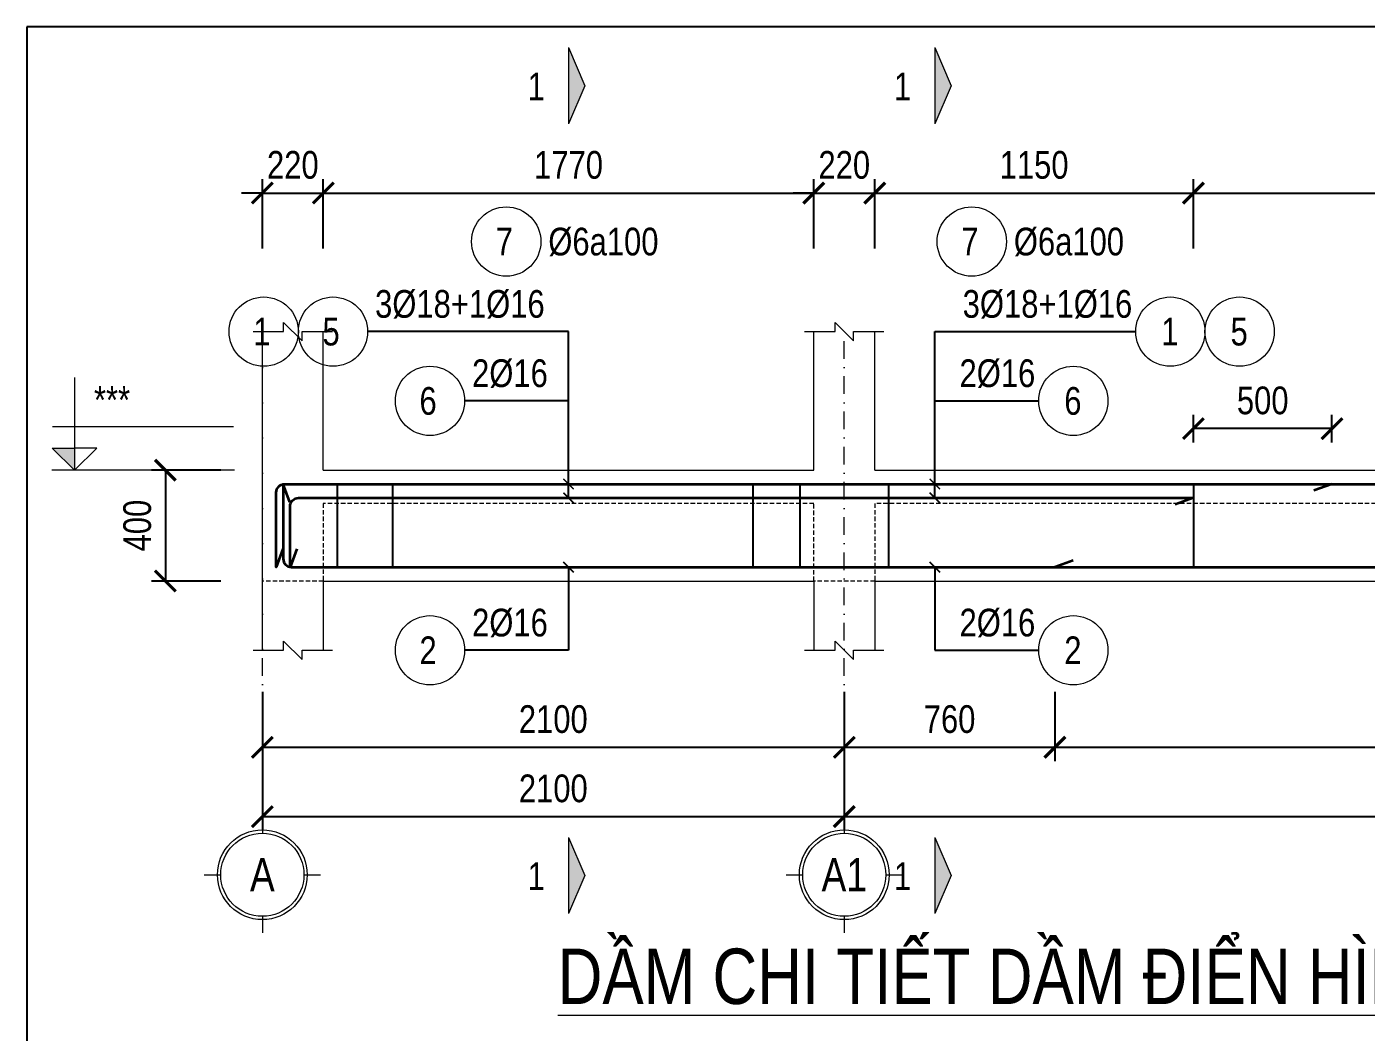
# Model space of a CAD drawing. Extents: x -165145 to 691808, y -202842 to 311040.
# Drawn here: x 309561 to 314395, y -80783 to -77154 of the extents above; entities that cross this region are included whole.
import ezdxf
from ezdxf.enums import TextEntityAlignment as Align

# ---------------------------------------------------------------- set-up
doc = ezdxf.new("R2010")
doc.units = 0
doc.header["$LTSCALE"] = 10
doc.header["$MEASUREMENT"] = 0
doc.linetypes.add('DASHDOT2', pattern=[12.7, 6.35, -3.175, 0, -3.175])
doc.linetypes.add('HIDDEN', pattern=[2.3807, 1.587, -0.7937])
doc.layers.get('0').update_dxf_attribs({"linetype": 'CONTINUOUS'})
doc.layers.get('Defpoints').update_dxf_attribs({"color": 5, "linetype": 'CONTINUOUS'})
for name, color, linetype, lineweight in [('DCE_BaoBeTong', 4, 'CONTINUOUS', 18), ('DCE_Block', 8, 'CONTINUOUS', 9), ('DCE_Dim', 254, 'CONTINUOUS', 9), ('DCE_MCZiCZac', 144, 'CONTINUOUS', 13), ('DCE_NetKhuat', 9, 'HIDDEN', 5), ('Dce_text', 7, 'CONTINUOUS', 13), ('DCE_ThepChu', 1, 'CONTINUOUS', 35), ('DCE_ThepDai', 220, 'CONTINUOUS', 25), ('DCE_Truc', 8, 'DASHDOT2', 13)]:
    doc.layers.add(name, color=color, linetype=linetype, lineweight=lineweight)
doc.styles.add('Dce_Text', font='arial.ttf', dxfattribs={"width": 0.8})
doc.dimstyles.new('Dce_208MV', dxfattribs={"dimscale": 25, "dimtxt": 2.5, "dimasz": 1.5, "dimexe": 1, "dimexo": 2, "dimgap": 1, "dimtad": 1, "dimdec": 0, "dimrnd": 5, "dimtxsty": 'Dce_Text', "dimblk": 'ARCHTICK', "dimcen": 2.5, "dimclrd": 8, "dimclre": 8, "dimclrt": 3, "dimadec": 0, "dimazin": 0, "dimtfac": 1, "dimtdec": 0, "dimtix": 1, "dimtmove": 2, "dimatfit": 3, "dimldrblk": 'ARCHTICK', "dimfxl": 1, "dimarcsym": 0})
doc.dimstyles.new('Dce_50MV', dxfattribs={"dimscale": 50, "dimtxt": 2, "dimasz": 1.5, "dimexe": 1, "dimexo": 2, "dimgap": 1, "dimtad": 1, "dimdec": 0, "dimtxsty": 'Dce_Text', "dimblk": 'ARCHTICK', "dimcen": 2.5, "dimclrd": 8, "dimclre": 8, "dimclrt": 3, "dimadec": 0, "dimazin": 0, "dimtfac": 1, "dimtdec": 0, "dimtix": 1, "dimtmove": 2, "dimatfit": 3, "dimldrblk": 'ARCHTICK', "dimfxl": 4, "dimfxlon": 1, "dimarcsym": 0})

# ---------------------------------------------------------------- blocks, each defined once
blk = doc.blocks.new('Dce_KhTenDam')
at = {"color": 255, "linetype": 'ByBlock', "lineweight": -2, "style": 'Dce_Text', "width": 0.8}
blk.add_attdef('TENDAM', text='', height=2, dxfattribs=at).set_placement((0, 0.735), align=Align.CENTER)
at = {"color": 11, "lineweight": 25, "style": 'Dce_Text', "width": 0.8}
blk.add_attdef('TL', text='', height=1, dxfattribs=at).set_placement((0, -1.999), align=Align.CENTER)
blk = doc.blocks.new('Dce_CaoTrinh')
blk.add_hatch(color=256).paths.add_polyline_path([(-11.561, 1.597), (-13.173, 1.597), (-11.561, 0)])
at = {"ltscale": 50}
h = blk.add_hatch(dxfattribs=at)
h.set_pattern_fill('ANSI31', color=8, scale=1.406251, style=0)
h.set_pattern_definition([(45, (-11.5613, 0), (-3.157, 3.157), [])])
h.paths.add_polyline_path([(-11.561, 1.597), (-11.561, 0), (-9.949, 1.597)])
at = {"color": 8, "ltscale": 50}
for p, q in [((-13.154, 3.141), (-0.092, 3.141)), ((0, 0), (-13.2, 0))]:
    blk.add_line(p, q, dxfattribs=at)
for points in [[(-11.561, 6.695), (-11.561, 0)], [(-11.561, 0), (-13.173, 1.597), (-11.561, 1.597)], [(-11.561, 0), (-9.949, 1.597), (-11.561, 1.597)]]:
    blk.add_lwpolyline(points, dxfattribs=at)
at = {"color": 3, "style": 'Dce_Text', "width": 0.8}
blk.add_attdef('CT', (-10.152, 4.068), '', height=2, dxfattribs=at)
blk = doc.blocks.new('Dce_KhTenTruc')
at = {"layer": 'DCE_Block'}
blk.add_circle((0, -3.5), 2.7, dxfattribs=at)
at = {"layer": 'DCE_Block', "color": 3}
blk.add_circle((0, -3.5), 2.5, dxfattribs=at)
at = {"layer": 'DCE_Truc'}
for p, q in [((0, 0), (0, -1)), ((-3.5, -3.5), (-2.5, -3.5)), ((2.5, -3.5), (3.5, -3.5)), ((0, -6), (0, -7))]:
    blk.add_line(p, q, dxfattribs=at)
at = {"layer": 'Dce_text', "color": 2, "style": 'Dce_Text', "width": 0.8}
blk.add_attdef('TRUC', text='', height=2, dxfattribs=at).set_placement((0, -4.5), align=Align.CENTER)
blk = doc.blocks.new('_ArchTick')
at = {"color": 0, "linetype": 'ByBlock', "const_width": 0.15}
blk.add_lwpolyline([(-0.5, -0.5), (0.5, 0.5)], dxfattribs=at)
blk = doc.blocks.new('*D2298')
at = {"layer": 'DCE_Dim', "color": 8, "lineweight": -2, "transparency": 16777216}
for p, q in [((313771.2, -78654.4), (313771.2, -78554.4)), ((314271.2, -78654.4), (314271.2, -78554.4)), ((314271.2, -78604.4), (313771.2, -78604.4))]:
    blk.add_line(p, q, dxfattribs=at)
at = {"layer": 'Defpoints', "color": 0, "transparency": 16777216}
for p in [(313771.2, -78604.4), (313771.2, -78754.4), (314271.2, -78754.4)]:
    blk.add_point(p, dxfattribs=at)
at = {"layer": 'DCE_Dim', "color": 8, "lineweight": -2, "transparency": 16777216, "xscale": 75, "yscale": 75, "zscale": 75, "rotation": 180}
blk.add_blockref('_ArchTick', (313771.2, -78604.4), dxfattribs=at)
at = {"layer": 'DCE_Dim', "color": 8, "lineweight": -2, "transparency": 16777216, "xscale": 75, "yscale": 75, "zscale": 75}
blk.add_blockref('_ArchTick', (314271.2, -78604.4), dxfattribs=at)
at = {"layer": 'DCE_Dim', "color": 3, "transparency": 16777216, "insert": (314021.2, -78503.3), "char_height": 100, "attachment_point": 5, "style": 'Dce_Text'}
blk.add_mtext('500', dxfattribs=at)
blk = doc.blocks.new('*D2299')
at = {"layer": 'DCE_Dim', "color": 8, "lineweight": -2, "transparency": 16777216}
for p, q in [((310261.2, -78754.4), (310011.2, -78754.4)), ((310061.2, -78754.4), (310061.2, -79154.4)), ((310261.2, -79154.4), (310011.2, -79154.4))]:
    blk.add_line(p, q, dxfattribs=at)
at = {"layer": 'Defpoints', "color": 0, "transparency": 16777216}
for p in [(310411.2, -78754.4), (310061.2, -79154.4), (310411.2, -79154.4)]:
    blk.add_point(p, dxfattribs=at)
at = {"layer": 'DCE_Dim', "color": 8, "lineweight": -2, "transparency": 16777216, "xscale": 75, "yscale": 75, "zscale": 75}
for p, rotation in [((310061.2, -78754.4), 90), ((310061.2, -79154.4), 270)]:
    blk.add_blockref('_ArchTick', p, dxfattribs=dict(at, rotation=rotation))
at = {"layer": 'DCE_Dim', "color": 3, "transparency": 16777216, "insert": (309960.1, -78954.4), "char_height": 100, "attachment_point": 5, "rotation": 90, "style": 'Dce_Text'}
blk.add_mtext('400', dxfattribs=at)
blk = doc.blocks.new('*D2300')
at = {"layer": 'DCE_Dim', "color": 8, "lineweight": -2, "transparency": 16777216}
for p, q in [((310411.2, -79804.4), (310411.2, -80054.4)), ((312511.2, -79804.4), (312511.2, -80054.4)), ((310411.2, -80004.4), (312511.2, -80004.4))]:
    blk.add_line(p, q, dxfattribs=at)
at = {"layer": 'Defpoints', "color": 0, "transparency": 16777216}
for p in [(310411.2, -79404.4), (312511.2, -79404.4), (312511.2, -80004.4)]:
    blk.add_point(p, dxfattribs=at)
at = {"layer": 'DCE_Dim', "color": 8, "lineweight": -2, "transparency": 16777216, "xscale": 75, "yscale": 75, "zscale": 75, "rotation": 180}
blk.add_blockref('_ArchTick', (310411.2, -80004.4), dxfattribs=at)
at = {"layer": 'DCE_Dim', "color": 8, "lineweight": -2, "transparency": 16777216, "xscale": 75, "yscale": 75, "zscale": 75}
blk.add_blockref('_ArchTick', (312511.2, -80004.4), dxfattribs=at)
at = {"layer": 'DCE_Dim', "color": 3, "transparency": 16777216, "insert": (311461.2, -79903.3), "char_height": 100, "attachment_point": 5, "style": 'Dce_Text'}
blk.add_mtext('2100', dxfattribs=at)
blk = doc.blocks.new('*D2301')
at = {"layer": 'DCE_Dim', "color": 8, "lineweight": -2, "transparency": 16777216}
for p, q in [((310411.2, -79554.4), (310411.2, -79804.4)), ((312511.2, -79554.4), (312511.2, -79804.4)), ((310411.2, -79754.4), (312511.2, -79754.4))]:
    blk.add_line(p, q, dxfattribs=at)
at = {"layer": 'Defpoints', "color": 0, "transparency": 16777216}
for p in [(310411.2, -79404.4), (312511.2, -79404.4), (312511.2, -79754.4)]:
    blk.add_point(p, dxfattribs=at)
at = {"layer": 'DCE_Dim', "color": 8, "lineweight": -2, "transparency": 16777216, "xscale": 75, "yscale": 75, "zscale": 75, "rotation": 180}
blk.add_blockref('_ArchTick', (310411.2, -79754.4), dxfattribs=at)
at = {"layer": 'DCE_Dim', "color": 8, "lineweight": -2, "transparency": 16777216, "xscale": 75, "yscale": 75, "zscale": 75}
blk.add_blockref('_ArchTick', (312511.2, -79754.4), dxfattribs=at)
at = {"layer": 'DCE_Dim', "color": 3, "transparency": 16777216, "insert": (311461.2, -79653.3), "char_height": 100, "attachment_point": 5, "style": 'Dce_Text'}
blk.add_mtext('2100', dxfattribs=at)
blk = doc.blocks.new('*D2302')
at = {"layer": 'DCE_Dim', "color": 8, "lineweight": -2, "transparency": 16777216}
for p, q in [((312511.2, -79804.4), (312511.2, -80054.4)), ((317411.2, -79804.4), (317411.2, -80054.4)), ((312511.2, -80004.4), (317411.2, -80004.4))]:
    blk.add_line(p, q, dxfattribs=at)
at = {"layer": 'Defpoints', "color": 0, "transparency": 16777216}
for p in [(312511.2, -79404.4), (317411.2, -79404.4), (317411.2, -80004.4)]:
    blk.add_point(p, dxfattribs=at)
at = {"layer": 'DCE_Dim', "color": 8, "lineweight": -2, "transparency": 16777216, "xscale": 75, "yscale": 75, "zscale": 75, "rotation": 180}
blk.add_blockref('_ArchTick', (312511.2, -80004.4), dxfattribs=at)
at = {"layer": 'DCE_Dim', "color": 8, "lineweight": -2, "transparency": 16777216, "xscale": 75, "yscale": 75, "zscale": 75}
blk.add_blockref('_ArchTick', (317411.2, -80004.4), dxfattribs=at)
at = {"layer": 'DCE_Dim', "color": 3, "transparency": 16777216, "insert": (314961.2, -79903.3), "char_height": 100, "attachment_point": 5, "style": 'Dce_Text'}
blk.add_mtext('4900', dxfattribs=at)
blk = doc.blocks.new('*D2303')
at = {"layer": 'DCE_Dim', "color": 8, "lineweight": -2, "transparency": 16777216}
for p, q in [((312511.2, -79554.4), (312511.2, -79804.4)), ((313271.2, -79554.4), (313271.2, -79804.4)), ((312511.2, -79754.4), (313271.2, -79754.4))]:
    blk.add_line(p, q, dxfattribs=at)
at = {"layer": 'Defpoints', "color": 0, "transparency": 16777216}
for p in [(312511.2, -79404.4), (313271.2, -79404.4), (313271.2, -79754.4)]:
    blk.add_point(p, dxfattribs=at)
at = {"layer": 'DCE_Dim', "color": 8, "lineweight": -2, "transparency": 16777216, "xscale": 75, "yscale": 75, "zscale": 75, "rotation": 180}
blk.add_blockref('_ArchTick', (312511.2, -79754.4), dxfattribs=at)
at = {"layer": 'DCE_Dim', "color": 8, "lineweight": -2, "transparency": 16777216, "xscale": 75, "yscale": 75, "zscale": 75}
blk.add_blockref('_ArchTick', (313271.2, -79754.4), dxfattribs=at)
at = {"layer": 'DCE_Dim', "color": 3, "transparency": 16777216, "insert": (312891.2, -79653.3), "char_height": 100, "attachment_point": 5, "style": 'Dce_Text'}
blk.add_mtext('760', dxfattribs=at)
blk = doc.blocks.new('*D2304')
at = {"layer": 'DCE_Dim', "color": 8, "lineweight": -2, "transparency": 16777216}
for p, q in [((313271.2, -79554.4), (313271.2, -79804.4)), ((316541.2, -79554.4), (316541.2, -79804.4)), ((313271.2, -79754.4), (316541.2, -79754.4))]:
    blk.add_line(p, q, dxfattribs=at)
at = {"layer": 'Defpoints', "color": 0, "transparency": 16777216}
for p in [(313271.2, -79404.4), (316541.2, -79404.4), (316541.2, -79754.4)]:
    blk.add_point(p, dxfattribs=at)
at = {"layer": 'DCE_Dim', "color": 8, "lineweight": -2, "transparency": 16777216, "xscale": 75, "yscale": 75, "zscale": 75, "rotation": 180}
blk.add_blockref('_ArchTick', (313271.2, -79754.4), dxfattribs=at)
at = {"layer": 'DCE_Dim', "color": 8, "lineweight": -2, "transparency": 16777216, "xscale": 75, "yscale": 75, "zscale": 75}
blk.add_blockref('_ArchTick', (316541.2, -79754.4), dxfattribs=at)
at = {"layer": 'DCE_Dim', "color": 3, "transparency": 16777216, "insert": (314906.2, -79653.3), "char_height": 100, "attachment_point": 5, "style": 'Dce_Text'}
blk.add_mtext('3270', dxfattribs=at)
blk = doc.blocks.new('*D2306')
at = {"layer": 'DCE_Dim', "color": 8, "lineweight": -2, "transparency": 16777216}
for p, q in [((310411.2, -77954.4), (310411.2, -77704.4)), ((310631.2, -77954.4), (310631.2, -77704.4)), ((310411.2, -77754.4), (310336.2, -77754.4)), ((310411.2, -77754.4), (310631.2, -77754.4)), ((310631.2, -77754.4), (310706.2, -77754.4))]:
    blk.add_line(p, q, dxfattribs=at)
at = {"layer": 'Defpoints', "color": 0, "transparency": 16777216}
for p in [(310631.2, -77754.4), (310411.2, -78254.4), (310631.2, -78254.4)]:
    blk.add_point(p, dxfattribs=at)
at = {"layer": 'DCE_Dim', "color": 8, "lineweight": -2, "transparency": 16777216, "xscale": 75, "yscale": 75, "zscale": 75}
blk.add_blockref('_ArchTick', (310411.2, -77754.4), dxfattribs=at)
at = {"layer": 'DCE_Dim', "color": 8, "lineweight": -2, "transparency": 16777216, "xscale": 75, "yscale": 75, "zscale": 75, "rotation": 180}
blk.add_blockref('_ArchTick', (310631.2, -77754.4), dxfattribs=at)
at = {"layer": 'DCE_Dim', "color": 3, "transparency": 16777216, "insert": (310521.2, -77653.3), "char_height": 100, "attachment_point": 5, "style": 'Dce_Text'}
blk.add_mtext('220', dxfattribs=at)
blk = doc.blocks.new('*D2307')
at = {"layer": 'DCE_Dim', "color": 8, "lineweight": -2, "transparency": 16777216}
for p, q in [((310631.2, -77954.4), (310631.2, -77704.4)), ((312401.2, -77954.4), (312401.2, -77704.4)), ((310631.2, -77754.4), (312401.2, -77754.4))]:
    blk.add_line(p, q, dxfattribs=at)
at = {"layer": 'Defpoints', "color": 0, "transparency": 16777216}
for p in [(312401.2, -77754.4), (310631.2, -78254.4), (312401.2, -78254.4)]:
    blk.add_point(p, dxfattribs=at)
at = {"layer": 'DCE_Dim', "color": 8, "lineweight": -2, "transparency": 16777216, "xscale": 75, "yscale": 75, "zscale": 75, "rotation": 180}
blk.add_blockref('_ArchTick', (310631.2, -77754.4), dxfattribs=at)
at = {"layer": 'DCE_Dim', "color": 8, "lineweight": -2, "transparency": 16777216, "xscale": 75, "yscale": 75, "zscale": 75}
blk.add_blockref('_ArchTick', (312401.2, -77754.4), dxfattribs=at)
at = {"layer": 'DCE_Dim', "color": 3, "transparency": 16777216, "insert": (311516.2, -77653.3), "char_height": 100, "attachment_point": 5, "style": 'Dce_Text'}
blk.add_mtext('1770', dxfattribs=at)
blk = doc.blocks.new('Dce_KhtThepDai')
blk.add_circle((-4.497, -3.5), 2.5)
at = {"color": 11, "style": 'Dce_Text', "width": 0.8}
blk.add_attdef('SH', text='', height=2, dxfattribs=at).set_placement((-4.635, -4.5), align=Align.CENTER)
at = {"color": 3, "style": 'Dce_Text', "width": 0.8}
blk.add_attdef('DKVAKC', (-1.461, -4.5), '', height=2, dxfattribs=at)
blk = doc.blocks.new('*D2308')
at = {"layer": 'DCE_Dim', "color": 8, "lineweight": -2, "transparency": 16777216}
for p, q in [((312401.2, -77954.4), (312401.2, -77704.4)), ((312621.2, -77954.4), (312621.2, -77704.4)), ((312401.2, -77754.4), (312326.2, -77754.4)), ((312401.2, -77754.4), (312621.2, -77754.4)), ((312621.2, -77754.4), (312696.2, -77754.4))]:
    blk.add_line(p, q, dxfattribs=at)
at = {"layer": 'Defpoints', "color": 0, "transparency": 16777216}
for p in [(312621.2, -77754.4), (312401.2, -78254.4), (312621.2, -78254.4)]:
    blk.add_point(p, dxfattribs=at)
at = {"layer": 'DCE_Dim', "color": 8, "lineweight": -2, "transparency": 16777216, "xscale": 75, "yscale": 75, "zscale": 75}
blk.add_blockref('_ArchTick', (312401.2, -77754.4), dxfattribs=at)
at = {"layer": 'DCE_Dim', "color": 8, "lineweight": -2, "transparency": 16777216, "xscale": 75, "yscale": 75, "zscale": 75, "rotation": 180}
blk.add_blockref('_ArchTick', (312621.2, -77754.4), dxfattribs=at)
at = {"layer": 'DCE_Dim', "color": 3, "transparency": 16777216, "insert": (312511.2, -77653.3), "char_height": 100, "attachment_point": 5, "style": 'Dce_Text'}
blk.add_mtext('220', dxfattribs=at)
blk = doc.blocks.new('*D2309')
at = {"layer": 'DCE_Dim', "color": 8, "lineweight": -2, "transparency": 16777216}
for p, q in [((312621.2, -77954.4), (312621.2, -77704.4)), ((313771.2, -77954.4), (313771.2, -77704.4)), ((312621.2, -77754.4), (313771.2, -77754.4))]:
    blk.add_line(p, q, dxfattribs=at)
at = {"layer": 'Defpoints', "color": 0, "transparency": 16777216}
for p in [(313771.2, -77754.4), (312621.2, -78254.4), (313771.2, -78254.4)]:
    blk.add_point(p, dxfattribs=at)
at = {"layer": 'DCE_Dim', "color": 8, "lineweight": -2, "transparency": 16777216, "xscale": 75, "yscale": 75, "zscale": 75, "rotation": 180}
blk.add_blockref('_ArchTick', (312621.2, -77754.4), dxfattribs=at)
at = {"layer": 'DCE_Dim', "color": 8, "lineweight": -2, "transparency": 16777216, "xscale": 75, "yscale": 75, "zscale": 75}
blk.add_blockref('_ArchTick', (313771.2, -77754.4), dxfattribs=at)
at = {"layer": 'DCE_Dim', "color": 3, "transparency": 16777216, "insert": (313196.2, -77653.3), "char_height": 100, "attachment_point": 5, "style": 'Dce_Text'}
blk.add_mtext('1150', dxfattribs=at)
blk = doc.blocks.new('*D2310')
at = {"layer": 'DCE_Dim', "color": 8, "lineweight": -2, "transparency": 16777216}
for p, q in [((313771.2, -77954.4), (313771.2, -77704.4)), ((316041.2, -77954.4), (316041.2, -77704.4)), ((313771.2, -77754.4), (316041.2, -77754.4))]:
    blk.add_line(p, q, dxfattribs=at)
at = {"layer": 'Defpoints', "color": 0, "transparency": 16777216}
for p in [(316041.2, -77754.4), (313771.2, -78254.4), (316041.2, -78254.4)]:
    blk.add_point(p, dxfattribs=at)
at = {"layer": 'DCE_Dim', "color": 8, "lineweight": -2, "transparency": 16777216, "xscale": 75, "yscale": 75, "zscale": 75, "rotation": 180}
blk.add_blockref('_ArchTick', (313771.2, -77754.4), dxfattribs=at)
at = {"layer": 'DCE_Dim', "color": 8, "lineweight": -2, "transparency": 16777216, "xscale": 75, "yscale": 75, "zscale": 75}
blk.add_blockref('_ArchTick', (316041.2, -77754.4), dxfattribs=at)
at = {"layer": 'DCE_Dim', "color": 3, "transparency": 16777216, "insert": (314906.2, -77653.3), "char_height": 100, "attachment_point": 5, "style": 'Dce_Text'}
blk.add_mtext('2270', dxfattribs=at)
blk = doc.blocks.new('DCE_MatCatA')
blk.add_hatch(color=3).paths.add_polyline_path([(0, 5.5), (0, 0), (1.179, 2.75)])
at = {"color": 3}
for p, q in [((0, 5.5), (0, 0)), ((0, 5.5), (1.179, 2.75)), ((1.179, 2.75), (0, 0))]:
    blk.add_line(p, q, dxfattribs=at)
at = {"color": 11, "style": 'Dce_Text', "width": 0.8}
blk.add_attdef('1', text='', height=2, dxfattribs=at).set_placement((-2.332, 1.699), align=Align.CENTER)
blk = doc.blocks.new('Dce_KhtThepLop1Trai')
for centre in [(-7.5, 0), (-2.5, 0)]:
    blk.add_circle(centre, 2.5)
at = {"color": 3, "style": 'Dce_Text', "width": 0.8}
blk.add_attdef('DKVAKC', (0.537, 1), '', height=2, dxfattribs=at)
at = {"color": 11, "style": 'Dce_Text', "width": 0.8}
for tag, p in [('SH', (-7.638, -1)), ('SH2', (-2.638, -1))]:
    blk.add_attdef(tag, text='', height=2, dxfattribs=at).set_placement(p, align=Align.CENTER)
blk = doc.blocks.new('Dce_KhtMcThepChu')
blk.add_circle((-2.5, 0), 2.5)
at = {"color": 3, "style": 'Dce_Text', "width": 0.8}
blk.add_attdef('DKVAKC', (0.537, 1), '', height=2, dxfattribs=at)
at = {"color": 11, "style": 'Dce_Text', "width": 0.8}
blk.add_attdef('SH', text='', height=2, dxfattribs=at).set_placement((-2.638, -1), align=Align.CENTER)
blk = doc.blocks.new('Dce_KhtThepLop1Phai')
for centre in [(2.5, 0), (7.5, 0)]:
    blk.add_circle(centre, 2.5)
at = {"color": 3, "style": 'Dce_Text', "width": 0.8}
blk.add_attdef('DKVAKC', text='', height=2, dxfattribs=at).set_placement((-0.248, 1), align=Align.RIGHT)
at = {"color": 11, "style": 'Dce_Text', "width": 0.8}
for tag, p in [('SH', (2.466, -1)), ('SH2', (7.466, -1))]:
    blk.add_attdef(tag, text='', height=2, dxfattribs=at).set_placement(p, align=Align.CENTER)
blk = doc.blocks.new('Dce_KhtMcThepTangCuong')
blk.add_circle((2.5, 0), 2.5)
at = {"color": 3, "style": 'Dce_Text', "width": 0.8}
blk.add_attdef('DKVAKC', text='', height=2, dxfattribs=at).set_placement((-0.248, 1), align=Align.RIGHT)
at = {"color": 11, "style": 'Dce_Text', "width": 0.8}
blk.add_attdef('SH', text='', height=2, dxfattribs=at).set_placement((2.466, -1), align=Align.CENTER)

msp = doc.modelspace()

# ---------------------------------------------------------------- linework, layer by layer
at = {"layer": 'DCE_BaoBeTong'}
for points in [[(310411.183, -79404.38945), (310411.183, -78254.38945)], [(310631.183, -78754.38945), (310631.183, -78254.38945)], [(312401.183, -78754.38945), (312401.183, -78254.38945)], [(312621.183, -78754.38945), (312621.183, -78254.38945)], [(310631.183, -78754.38945), (312401.183, -78754.38945)], [(312621.183, -78754.38945), (317191.183, -78754.38945)], [(310631.183, -79154.38945), (312401.183, -79154.38945)], [(310631.183, -79154.38945), (310631.183, -79404.38945)], [(312401.183, -79154.38945), (312401.183, -79404.38945)], [(312621.183, -79154.38945), (317191.183, -79154.38945)], [(312621.183, -79154.38945), (312621.183, -79404.38945)]]:
    msp.add_lwpolyline(points, dxfattribs=at)
at = {"layer": 'DCE_MCZiCZac'}
for points in [[(310377.84966, -78254.38945), (310487.84966, -78254.38945), (310487.84966, -78221.05612), (310554.51633, -78287.72278), (310554.51633, -78254.38945), (310664.51633, -78254.38945)], [(312367.84966, -78254.38945), (312477.84966, -78254.38945), (312477.84966, -78221.05612), (312544.51633, -78287.72278), (312544.51633, -78254.38945), (312654.51633, -78254.38945)], [(310377.84966, -79404.38945), (310487.84966, -79404.38945), (310487.84966, -79371.05612), (310554.51633, -79437.72278), (310554.51633, -79404.38945), (310664.51633, -79404.38945)], [(312367.84966, -79404.38945), (312477.84966, -79404.38945), (312477.84966, -79371.05612), (312544.51633, -79437.72278), (312544.51633, -79404.38945), (312654.51633, -79404.38945)]]:
    msp.add_lwpolyline(points, dxfattribs=at)
at = {"layer": 'DCE_NetKhuat'}
msp.add_lwpolyline([(317411.183, -78874.38945), (317411.183, -79154.38945), (317191.183, -79154.38945), (317191.183, -78874.38945), (312621.183, -78874.38945), (312621.183, -79154.38945), (312401.183, -79154.38945), (312401.183, -78874.38945), (310631.183, -78874.38945), (310631.183, -79154.38945), (310411.183, -79154.38945), (310411.183, -78874.38945)], dxfattribs=at)
at = {"layer": 'DCE_ThepChu'}
for points in [[(310485.12441, -79038.61097), (310461.183, -79104.38945), (310461.183, -78834.38945, -0.3926990817), (310491.183, -78804.38945), (317331.183, -78804.38945, -0.3926990817), (317361.183, -78834.38945), (317361.183, -79104.38945), (317337.24159, -79038.61097)], [(310485.12441, -79038.61097), (310461.183, -79104.38945), (310461.183, -78834.38945, -0.3926990817), (310491.183, -78804.38945), (314271.183, -78804.38945), (314205.40451, -78828.33086)], [(310510.12441, -78870.16793), (310486.183, -78804.38945), (310486.183, -79074.38945, 0.3926990817), (310516.183, -79104.38945), (317306.183, -79104.38945, 0.3926990817), (317336.183, -79074.38945), (317336.183, -78804.38945), (317312.24159, -78870.16793)], [(310535.12441, -79038.61097), (310511.183, -79104.38945), (310511.183, -78884.38945, -0.3926990817), (310541.183, -78854.38945), (313771.183, -78854.38945), (313705.40451, -78878.33086)]]:
    msp.add_lwpolyline(points, format="xyb", dxfattribs=at)
msp.add_lwpolyline([(313336.96148, -79080.44804), (313271.183, -79104.38945), (316541.183, -79104.38945), (316475.40451, -79080.44804)], dxfattribs=at)
at = {"layer": 'DCE_ThepDai'}
for points in [[(310681.183, -78804.38945), (310681.183, -79104.38945)], [(310881.183, -78804.38945), (310881.183, -79104.38945)], [(312181.183, -78804.38945), (312181.183, -79104.38945)], [(312351.183, -78804.38945), (312351.183, -79104.38945)], [(312671.183, -78804.38945), (312671.183, -79104.38945)], [(313771.183, -78804.38945), (313771.183, -79104.38945)]]:
    msp.add_lwpolyline(points, dxfattribs=at)
at = {"layer": 'DCE_Truc'}
for points in [[(310411.183, -80004.38945), (310411.183, -78254.38945)], [(312511.183, -80004.38945), (312511.183, -78254.38945)]]:
    msp.add_lwpolyline(points, dxfattribs=at)
at = {"layer": 'Defpoints'}
msp.add_lwpolyline([(309561.183, -77154.38945), (309561.183, -81154.38945), (317761.183, -81154.38945), (317761.183, -77154.38945)], close=True, dxfattribs=at)

# ---------------------------------------------------------------- block references
at = {"layer": 'DCE_Block', "xscale": 50, "yscale": 50, "zscale": 50}
for name, p, values in [('DCE_MatCatA', (311516.183, -77504.38945), {'1': '1'}), ('DCE_MatCatA', (312837.84966, -77504.38945), {'1': '1'}), ('Dce_KhtThepDai', (311516.183, -77754.38945), {'DKVAKC': '%%c6a100', 'SH': '7'}), ('Dce_KhtThepDai', (313196.183, -77754.38945), {'DKVAKC': '%%c6a100', 'SH': '7'}), ('Dce_KhtThepLop1Trai', (310791.183, -78254.38945), {'DKVAKC': '3%%c18+1%%c16', 'SH2': '5', 'SH': '1'}), ('Dce_KhtThepLop1Phai', (313562.84966, -78254.38945), {'SH2': '5', 'DKVAKC': '3%%c18+1%%c16', 'SH': '1'}), ('Dce_KhtMcThepChu', (311141.183, -78504.38945), {'DKVAKC': '2%%c16', 'SH': '6'}), ('Dce_KhtMcThepTangCuong', (313212.84966, -78504.38945), {'SH': '6', 'DKVAKC': '2%%c16'}), ('Dce_CaoTrinh', (310311.183, -78754.38945), {'CT': '***  '}), ('Dce_KhtMcThepChu', (311141.183, -79404.38945), {'DKVAKC': '2%%c16', 'SH': '2'}), ('Dce_KhtMcThepTangCuong', (313212.84966, -79404.38945), {'SH': '2', 'DKVAKC': '2%%c16'}), ('DCE_MatCatA', (311516.183, -80354.38945), {'1': '1'}), ('DCE_MatCatA', (312837.84966, -80354.38945), {'1': '1'})]:
    msp.add_blockref(name, p, dxfattribs=at).add_auto_attribs(values)
at = {"layer": 'DCE_Block'}
ref = msp.add_blockref('Dce_KhTenDam', (313911.183, -80754.38945), dxfattribs=dict(at, xscale=100, yscale=100, zscale=100))
ref.add_attrib('TENDAM', '%%uDẦM CHI TIẾT DẦM ĐIỂN HÌNH (SL=7; L=7000)', dxfattribs={"layer": '0', "color": 255, "linetype": 'ByBlock', "lineweight": -2, "height": 200, "style": 'Dce_Text', "width": 0.8}).set_placement((313911.183, -80680.85697), align=Align.CENTER)
at = {"layer": 'DCE_Truc', "xscale": 60, "yscale": 60, "zscale": 60}
for p, values in [((310411.183, -80004.38945), {'TRUC': 'A'}), ((312511.183, -80004.38945), {'TRUC': 'A1'})]:
    msp.add_blockref('Dce_KhTenTruc', p, dxfattribs=at).add_auto_attribs(values)

# ---------------------------------------------------------------- dimensions: what is measured, and where the dimension line sits
at = {"layer": 'DCE_Dim'}
for base, p1, p2, picture, middle in [((310631.183, -77754.38945), (310411.183, -78254.38945), (310631.183, -78254.38945), '*D2306', (310521.183, -77653.33215)), ((312401.183, -77754.38945), (310631.183, -78254.38945), (312401.183, -78254.38945), '*D2307', (311516.183, -77653.33215)), ((312621.183, -77754.38945), (312401.183, -78254.38945), (312621.183, -78254.38945), '*D2308', (312511.183, -77653.33215)), ((313771.183, -77754.38945), (312621.183, -78254.38945), (313771.183, -78254.38945), '*D2309', (313196.183, -77653.33215)), ((316041.183, -77754.38945), (313771.183, -78254.38945), (316041.183, -78254.38945), '*D2310', (314906.183, -77653.33215)), ((313771.183, -78604.38945), (314271.183, -78754.38945), (313771.183, -78754.38945), '*D2298', (314021.183, -78503.33215)), ((312511.183, -80004.38945), (310411.183, -79404.38945), (312511.183, -79404.38945), '*D2300', (311461.183, -79903.33215)), ((312511.183, -79754.38945), (310411.183, -79404.38945), (312511.183, -79404.38945), '*D2301', (311461.183, -79653.33215)), ((317411.183, -80004.38945), (312511.183, -79404.38945), (317411.183, -79404.38945), '*D2302', (314961.183, -79903.33215)), ((313271.183, -79754.38945), (312511.183, -79404.38945), (313271.183, -79404.38945), '*D2303', (312891.183, -79653.33215)), ((316541.183, -79754.38945), (313271.183, -79404.38945), (316541.183, -79404.38945), '*D2304', (314906.183, -79653.29804))]:
    dim = msp.add_linear_dim(base=base, p1=p1, p2=p2, dimstyle='Dce_50MV', dxfattribs=at)
    dim.commit()
    dim.dimension.update_dxf_attribs({"geometry": picture, "text_midpoint": middle})
dim = msp.add_linear_dim(base=(310061.183, -79154.38945), p1=(310411.183, -78754.38945), p2=(310411.183, -79154.38945), angle=90, dimstyle='Dce_50MV', dxfattribs=at)
dim.commit()
dim.dimension.update_dxf_attribs({"geometry": '*D2299', "text_midpoint": (309960.1257, -78954.38945)})

# ---------------------------------------------------------------- leaders
at = {"layer": 'DCE_Block'}
for points in [[(311516.183, -78804.38945), (311516.183, -78254.38945), (310791.183, -78254.38945)], [(312837.84966, -78804.38945), (312837.84966, -78254.38945), (313562.84966, -78254.38945)], [(311516.183, -78854.38945), (311516.183, -78504.38945), (311141.183, -78504.38945)], [(312837.84966, -78854.38945), (312837.84966, -78504.38945), (313212.84966, -78504.38945)], [(311516.183, -79104.38945), (311516.183, -79404.38945), (311141.183, -79404.38945)], [(312837.84966, -79104.38945), (312837.84966, -79404.38945), (313212.84966, -79404.38945)]]:
    msp.add_leader(points, dimstyle='Dce_208MV', dxfattribs=at)

doc.saveas('drawing.dxf')
